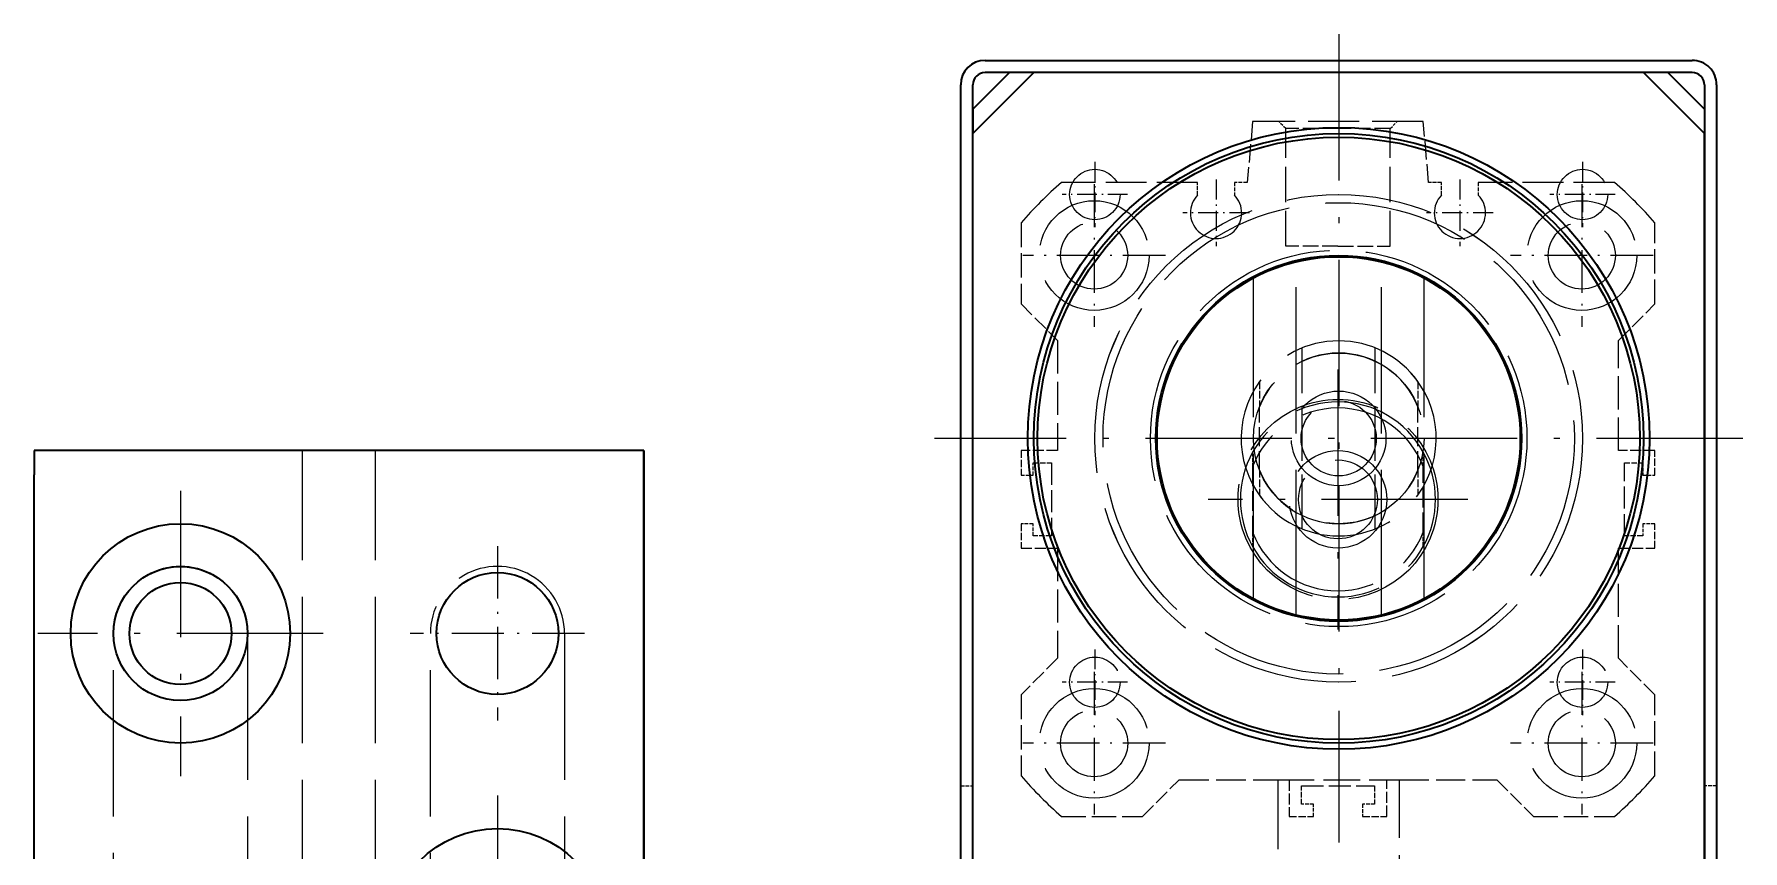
# Model space of a CAD drawing. Extents: x 0 to 18500, y -51 to 3802.
# Drawn here: x 1275.6 to 1415.8, y 1506.5 to 1573.5 of the extents above; entities that cross this region are included whole.
import ezdxf

# ---------------------------------------------------------------- set-up
doc = ezdxf.new("R2010")
doc.units = 0
doc.header["$MEASUREMENT"] = 0
for name, pattern in [('CENTER-HOKUTO', [23, 20, -1, 1, -1]), ('DASHDOT', [18.5, 12, -3, 0.5, -3]), ('DASHED', [15, 12, -3]), ('HIDDEN-HOKUTO', [3.8, 2.5, -1.3])]:
    doc.linetypes.add(name, pattern=pattern)
doc.layers.get('0').update_dxf_attribs({"linetype": 'CONTINUOUS'})
doc.layers.add('AM_7', color=2, linetype='CENTER-HOKUTO')
doc.layers.add('AM_HID', color=1, linetype='HIDDEN-HOKUTO')

msp = doc.modelspace()

# ---------------------------------------------------------------- linework, layer by layer
at = {"color": 7, "lineweight": 35}
for p, q in [((1353.62378, 1571.30321), (1411.62378, 1571.3037)), ((1411.62378, 1570.3037), (1353.62378, 1570.30321)), ((1407.62378, 1570.3037), (1357.62378, 1570.30327)), ((1351.62439, 1495.54882), (1351.62378, 1569.30321)), ((1352.62439, 1494.84105), (1352.62378, 1569.30321)), ((1412.62378, 1569.3037), (1412.62439, 1493.3037)), ((1413.62378, 1569.3037), (1413.62439, 1493.3037)), ((1352.62439, 1494.84105), (1352.62378, 1565.30321)), ((1412.62439, 1493.3037), (1412.62378, 1565.3037)), ((1325.62451, 1539.30358), (1275.62451, 1539.30321)), ((1325.62464, 1539.30358), (1325.625, 1490.72862)), ((1275.625, 1479.30321), (1275.62451, 1537.30321)), ((1325.625, 1490.73021), (1325.62451, 1537.30358))]:
    msp.add_line(p, q, dxfattribs=at)
at = {"color": 7, "lineweight": 35, "ltscale": 0.176778}
msp.add_line((1357.62378, 1570.30327), (1352.62378, 1565.30321), dxfattribs=at)
at = {"color": 7, "lineweight": 35, "ltscale": 0.106066}
for p, q in [((1352.6239, 1567.30321), (1355.6239, 1570.30321)), ((1409.6239, 1570.3037), (1412.6239, 1567.3037))]:
    msp.add_line(p, q, dxfattribs=at)
at = {"color": 7, "lineweight": 35, "ltscale": 0.049994}
msp.add_line((1357.62366, 1570.30321), (1355.6239, 1570.30321), dxfattribs=at)
at = {"color": 7, "lineweight": 35, "ltscale": 0.050003}
msp.add_line((1409.6239, 1570.3037), (1407.62378, 1570.3037), dxfattribs=at)
at = {"color": 7, "lineweight": 35, "ltscale": 0.176777}
msp.add_line((1407.62378, 1570.3037), (1412.62378, 1565.3037), dxfattribs=at)
at = {"color": 7, "lineweight": 35, "ltscale": 0.049997}
msp.add_line((1352.6239, 1567.30321), (1352.6239, 1565.30333), dxfattribs=at)
at = {"color": 7, "lineweight": 35, "ltscale": 0.05}
for p, q in [((1275.62451, 1539.30321), (1275.62451, 1537.30321)), ((1325.62464, 1537.30358), (1325.62451, 1539.30358))]:
    msp.add_line(p, q, dxfattribs=at)
at = {"color": 7, "lineweight": 35, "ltscale": 0.000382996}
msp.add_line((1282.12476, 1524.28789), (1282.12476, 1524.30321), dxfattribs=at)
at = {"color": 7, "lineweight": 35}
for centre, radius in [((1382.625, 1540.30345), 25.5), ((1382.625, 1540.30345), 25), ((1382.625, 1540.30345), 24.7), ((1382.625, 1540.30345), 15), ((1382.625, 1540.30345), 15), ((1382.62488, 1540.30345), 14.9), ((1287.62464, 1524.30333), 9), ((1287.62464, 1524.30333), 5.5), ((1313.62464, 1524.30351), 5), ((1287.62476, 1524.30333), 4.188), ((1313.62488, 1499.30351), 9)]:
    msp.add_circle(centre, radius, dxfattribs=at)
for centre, radius, start, end in [((1353.62378, 1569.30321), 2, 90.0004738, 180.0004731), ((1411.62378, 1569.3037), 2, 0.0004721, 90.0004738), ((1353.62378, 1569.30321), 1, 90.0004738, 180.0004731), ((1411.62378, 1569.3037), 1, 0.0004721, 90.0004738)]:
    msp.add_arc(centre, radius, start, end, dxfattribs=at)
at = {"layer": 'AM_7', "color": 2, "linetype": 'DASHDOT', "lineweight": 13}
for p, q in [((1382.625, 1573.45348), (1382.625, 1507.15349)), ((1382.56836, 1545.95897), (1382.56836, 1524.63903)), ((1415.77503, 1540.30345), (1349.47498, 1540.30345)), ((1287.62464, 1536.00328), (1287.62464, 1512.60326)), ((1393.22827, 1535.299), (1371.90833, 1535.299)), ((1299.32471, 1524.30333), (1275.92469, 1524.30333)), ((1313.62488, 1511.00353), (1313.62488, 1487.6035))]:
    msp.add_line(p, q, dxfattribs=at)
at = {"layer": 'AM_7', "color": 2, "linetype": 'DASHDOT', "lineweight": 13, "ltscale": 0.134355}
for p, q in [((1362.625, 1562.9904), (1362.625, 1557.6162)), ((1362.62525, 1522.9904), (1362.62525, 1517.6162))]:
    msp.add_line(p, q, dxfattribs=at)
at = {"layer": 'AM_7', "color": 2, "linetype": 'DASHDOT', "lineweight": 13, "ltscale": 0.134354}
for p, q in [((1402.625, 1562.99071), (1402.625, 1557.61656)), ((1365.31201, 1560.30333), (1359.93787, 1560.30333)), ((1405.31201, 1560.30364), (1399.93787, 1560.30364)), ((1402.62525, 1522.99071), (1402.62525, 1517.61656)), ((1365.31238, 1520.30333), (1359.93824, 1520.30333)), ((1405.31238, 1520.30364), (1399.93824, 1520.30364))]:
    msp.add_line(p, q, dxfattribs=at)
at = {"layer": 'AM_7', "color": 2, "linetype": 'DASHDOT', "lineweight": 13, "ltscale": 0.136499}
for p, q in [((1372.56812, 1561.52892), (1372.56812, 1556.06896)), ((1375.2981, 1558.79894), (1369.83814, 1558.79894)), ((1395.2981, 1558.79906), (1389.83814, 1558.79906))]:
    msp.add_line(p, q, dxfattribs=at)
at = {"layer": 'AM_7', "color": 2, "linetype": 'DASHDOT', "lineweight": 13, "ltscale": 0.136501}
msp.add_line((1392.56812, 1561.5291), (1392.56812, 1556.06908), dxfattribs=at)
at = {"layer": 'AM_7', "color": 2, "linetype": 'DASHDOT', "lineweight": 13, "ltscale": 0.2925}
for p, q in [((1362.56812, 1561.14885), (1362.56812, 1549.44884)), ((1362.56848, 1521.14885), (1362.56848, 1509.44884))]:
    msp.add_line(p, q, dxfattribs=at)
at = {"layer": 'AM_7', "color": 2, "linetype": 'DASHDOT', "lineweight": 13, "ltscale": 0.292499}
for p, q in [((1402.56812, 1561.14916), (1402.56812, 1549.44921)), ((1368.41809, 1555.29882), (1356.71814, 1555.29882)), ((1408.41809, 1555.29918), (1396.71814, 1555.29918)), ((1402.56848, 1521.14916), (1402.56848, 1509.44921)), ((1368.41846, 1515.29882), (1356.71851, 1515.29882)), ((1408.41846, 1515.29918), (1396.71851, 1515.29918))]:
    msp.add_line(p, q, dxfattribs=at)
at = {"layer": 'AM_7', "color": 2, "linetype": 'DASHDOT', "lineweight": 13, "ltscale": 0.357498}
for p, q in [((1313.62476, 1531.45348), (1313.62476, 1517.15355)), ((1320.77466, 1524.30351), (1306.47473, 1524.30351))]:
    msp.add_line(p, q, dxfattribs=at)
at = {"layer": 'AM_HID', "color": 1, "linetype": 'DASHED', "lineweight": 13, "ltscale": 0.049997}
msp.add_line((1412.6239, 1567.3037), (1412.6239, 1565.30382), dxfattribs=at)
at = {"layer": 'AM_HID', "color": 1, "linetype": 'DASHED', "lineweight": 13, "ltscale": 0.125478}
msp.add_line((1375.56812, 1566.29894), (1375.13062, 1561.29894), dxfattribs=at)
at = {"layer": 'AM_HID', "color": 1, "linetype": 'DASHED', "lineweight": 13, "ltscale": 0.35}
msp.add_line((1389.56812, 1566.29906), (1375.56812, 1566.29894), dxfattribs=at)
at = {"layer": 'AM_HID', "color": 1, "linetype": 'DASHED', "lineweight": 13, "ltscale": 0.020507}
msp.add_line((1378.28321, 1565.71898), (1377.70313, 1566.29894), dxfattribs=at)
at = {"layer": 'AM_HID', "color": 1, "linetype": 'DASHED', "lineweight": 13, "ltscale": 0.020505}
msp.add_line((1378.28308, 1565.71898), (1377.70313, 1566.29894), dxfattribs=at)
at = {"layer": 'AM_HID', "color": 1, "linetype": 'DASHED', "lineweight": 13, "ltscale": 0.107126}
for p, q in [((1382.56812, 1565.71898), (1378.28308, 1565.71898)), ((1382.56824, 1565.71898), (1378.28321, 1565.71898)), ((1386.85315, 1565.71904), (1382.56812, 1565.71898)), ((1386.85315, 1565.71904), (1382.56812, 1565.71898)), ((1382.56812, 1556.06902), (1386.85315, 1556.06908))]:
    msp.add_line(p, q, dxfattribs=at)
at = {"layer": 'AM_HID', "color": 1, "linetype": 'DASHED', "lineweight": 13, "ltscale": 0.241251}
for p, q in [((1378.28321, 1556.06896), (1378.28308, 1565.71898)), ((1378.28321, 1556.06896), (1378.28321, 1565.71898)), ((1386.85327, 1556.06902), (1386.85315, 1565.71904))]:
    msp.add_line(p, q, dxfattribs=at)
at = {"layer": 'AM_HID', "color": 1, "linetype": 'DASHED', "lineweight": 13, "ltscale": 0.020508}
msp.add_line((1386.85315, 1565.71904), (1387.43323, 1566.29906), dxfattribs=at)
at = {"layer": 'AM_HID', "color": 1, "linetype": 'DASHED', "lineweight": 13, "ltscale": 0.020506}
msp.add_line((1386.85315, 1565.71904), (1387.43311, 1566.29906), dxfattribs=at)
at = {"layer": 'AM_HID', "color": 1, "linetype": 'DASHED', "lineweight": 13, "ltscale": 0.241249}
msp.add_line((1386.85315, 1556.06908), (1386.85315, 1565.71904), dxfattribs=at)
at = {"layer": 'AM_HID', "color": 1, "linetype": 'DASHED', "lineweight": 13, "ltscale": 0.125477}
msp.add_line((1390.0055, 1561.29906), (1389.56812, 1566.29906), dxfattribs=at)
at = {"layer": 'AM_HID', "color": 1, "linetype": 'DASHED', "lineweight": 13, "ltscale": 0.279178}
for p, q in [((1371.05811, 1561.29894), (1359.89099, 1561.29882)), ((1405.24524, 1561.29918), (1394.07813, 1561.29906))]:
    msp.add_line(p, q, dxfattribs=at)
at = {"layer": 'AM_HID', "color": 1, "linetype": 'DASHED', "lineweight": 13, "ltscale": 0.026016}
msp.add_line((1371.05811, 1560.25829), (1371.05811, 1561.29894), dxfattribs=at)
at = {"layer": 'AM_HID', "color": 1, "linetype": 'DASHED', "lineweight": 13, "ltscale": 0.026312}
msp.add_line((1375.13062, 1561.29894), (1374.07813, 1561.29894), dxfattribs=at)
at = {"layer": 'AM_HID', "color": 1, "linetype": 'DASHED', "lineweight": 13, "ltscale": 0.026015}
msp.add_line((1374.07813, 1561.29894), (1374.07813, 1560.25835), dxfattribs=at)
at = {"layer": 'AM_HID', "color": 1, "linetype": 'DASHED', "lineweight": 13, "ltscale": 0.026315}
msp.add_line((1391.05811, 1561.29906), (1390.0055, 1561.29906), dxfattribs=at)
at = {"layer": 'AM_HID', "color": 1, "linetype": 'DASHED', "lineweight": 13, "ltscale": 0.026013}
for p, q in [((1391.05811, 1560.25853), (1391.05811, 1561.29906)), ((1394.07813, 1561.29906), (1394.07813, 1560.25853))]:
    msp.add_line(p, q, dxfattribs=at)
at = {"layer": 'AM_HID', "color": 1, "linetype": 'DASHED', "lineweight": 13, "ltscale": 0.166182}
for p, q in [((1356.56812, 1557.97588), (1356.56824, 1551.3286)), ((1408.56824, 1551.32903), (1408.56812, 1557.97631))]:
    msp.add_line(p, q, dxfattribs=at)
at = {"layer": 'AM_HID', "color": 1, "linetype": 'DASHED', "lineweight": 13, "ltscale": 0.107123}
msp.add_line((1382.56812, 1556.06902), (1378.28321, 1556.06896), dxfattribs=at)
at = {"layer": 'AM_HID', "color": 1, "linetype": 'DASHED', "lineweight": 13}
for p, q in [((1379.12513, 1525.71752), (1379.12488, 1554.88939)), ((1386.12513, 1525.71752), (1386.12488, 1554.88945)), ((1375.62513, 1527.03691), (1375.62488, 1553.56993)), ((1389.62513, 1527.03704), (1389.62488, 1553.57006)), ((1325.62464, 1539.30358), (1275.62464, 1539.30321)), ((1275.62513, 1479.30321), (1275.62464, 1539.30321)), ((1297.62513, 1485.30339), (1297.62464, 1539.30339)), ((1303.62513, 1485.30345), (1303.62464, 1539.30345)), ((1282.12513, 1479.30321), (1282.12476, 1524.28789)), ((1293.12476, 1524.30333), (1293.12513, 1479.30333)), ((1308.12513, 1479.30345), (1308.12476, 1524.30345)), ((1319.12476, 1524.30358), (1319.12513, 1479.30358))]:
    msp.add_line(p, q, dxfattribs=at)
at = {"layer": 'AM_HID', "color": 1, "linetype": 'DASHED', "lineweight": 13, "ltscale": 0.106066}
for p, q in [((1356.56824, 1551.3286), (1359.56824, 1548.3286)), ((1359.56848, 1522.26903), (1356.56848, 1519.26903)), ((1408.56848, 1519.2694), (1405.56848, 1522.2694))]:
    msp.add_line(p, q, dxfattribs=at)
at = {"layer": 'AM_HID', "color": 1, "linetype": 'DASHED', "lineweight": 13, "ltscale": 0.106067}
for p, q in [((1405.56824, 1548.32897), (1408.56824, 1551.32903)), ((1366.5387, 1509.29888), (1369.5387, 1512.29894))]:
    msp.add_line(p, q, dxfattribs=at)
at = {"layer": 'AM_HID', "color": 1, "linetype": 'DASHED', "lineweight": 13, "ltscale": 0.225745}
for p, q in [((1359.56824, 1548.3286), (1359.56824, 1539.29882)), ((1405.56824, 1539.29918), (1405.56824, 1548.32897)), ((1359.56836, 1531.29882), (1359.56848, 1522.26903)), ((1405.56848, 1522.2694), (1405.56836, 1531.29918))]:
    msp.add_line(p, q, dxfattribs=at)
at = {"layer": 'AM_HID', "color": 1, "linetype": 'DASHED', "lineweight": 13, "ltscale": 0.37081}
for p, q in [((1379.62513, 1532.88726), (1379.625, 1547.71965)), ((1385.62513, 1532.88732), (1385.625, 1547.71971))]:
    msp.add_line(p, q, dxfattribs=at)
at = {"layer": 'AM_HID', "color": 1, "linetype": 'DASHED', "lineweight": 13, "ltscale": 0.051642}
msp.add_line((1376.125, 1544.96715), (1376.125, 1542.90148), dxfattribs=at)
at = {"layer": 'AM_HID', "color": 1, "linetype": 'DASHED', "lineweight": 13, "ltscale": 0.05164}
msp.add_line((1389.125, 1544.96721), (1389.125, 1542.9016), dxfattribs=at)
at = {"layer": 'AM_HID', "color": 1, "linetype": 'DASHED', "lineweight": 13, "ltscale": 0.129904}
for p, q in [((1376.12513, 1537.70531), (1376.125, 1542.90148)), ((1389.12513, 1537.70543), (1389.125, 1542.9016))]:
    msp.add_line(p, q, dxfattribs=at)
at = {"layer": 'AM_HID', "color": 1, "linetype": 'DASHED', "lineweight": 13, "ltscale": 0.075}
for p, q in [((1359.56824, 1539.29882), (1356.56824, 1539.29882)), ((1408.56824, 1539.29918), (1405.56824, 1539.29918)), ((1356.56836, 1531.29882), (1359.56836, 1531.29882)), ((1405.56836, 1531.29918), (1408.56836, 1531.29918)), ((1378.56848, 1512.29894), (1378.56848, 1509.29894)), ((1386.56848, 1509.29906), (1386.56848, 1512.29906))]:
    msp.add_line(p, q, dxfattribs=at)
at = {"layer": 'AM_HID', "color": 1, "linetype": 'DASHED', "lineweight": 13, "ltscale": 0.05}
for p, q in [((1356.56824, 1539.29882), (1356.56836, 1537.29882)), ((1408.56836, 1537.29918), (1408.56824, 1539.29918)), ((1356.56836, 1533.29882), (1356.56836, 1531.29882)), ((1408.56836, 1531.29918), (1408.56836, 1533.29918)), ((1378.56848, 1509.29894), (1380.56848, 1509.299)), ((1384.56848, 1509.29906), (1386.56848, 1509.29906))]:
    msp.add_line(p, q, dxfattribs=at)
at = {"layer": 'AM_HID', "color": 1, "linetype": 'DASHED', "lineweight": 13, "ltscale": 0.02951}
for p, q in [((1375.56824, 1539.17198), (1375.56824, 1537.99156)), ((1389.56824, 1531.42607), (1389.56824, 1532.60649))]:
    msp.add_line(p, q, dxfattribs=at)
at = {"layer": 'AM_HID', "color": 1, "linetype": 'DASHED', "lineweight": 13, "ltscale": 0.029509}
for p, q in [((1389.56824, 1537.99169), (1389.56824, 1539.17205)), ((1375.56824, 1532.60637), (1375.56824, 1531.42601))]:
    msp.add_line(p, q, dxfattribs=at)
at = {"layer": 'AM_HID', "color": 1, "linetype": 'DASHED', "lineweight": 13, "ltscale": 0.025}
for p, q in [((1357.56836, 1537.29882), (1357.56824, 1538.29882)), ((1407.56824, 1538.29918), (1407.56836, 1537.29918)), ((1356.56836, 1537.29882), (1357.56836, 1537.29882)), ((1407.56836, 1537.29918), (1408.56836, 1537.29918)), ((1357.56836, 1533.29882), (1356.56836, 1533.29882)), ((1357.56836, 1532.29882), (1357.56836, 1533.29882)), ((1408.56836, 1533.29918), (1407.56836, 1533.29918)), ((1407.56836, 1533.29918), (1407.56836, 1532.29918)), ((1351.62427, 1511.80321), (1352.62427, 1511.80321)), ((1351.62439, 1511.80321), (1352.62439, 1511.80321)), ((1413.62427, 1511.8037), (1412.62427, 1511.8037)), ((1413.62439, 1511.8037), (1412.62439, 1511.8037)), ((1380.56848, 1510.299), (1379.56848, 1510.29894)), ((1380.56848, 1509.299), (1380.56848, 1510.299)), ((1385.56848, 1510.29906), (1384.56848, 1510.29906)), ((1384.56848, 1510.29906), (1384.56848, 1509.29906))]:
    msp.add_line(p, q, dxfattribs=at)
at = {"layer": 'AM_HID', "color": 1, "linetype": 'DASHED', "lineweight": 13, "ltscale": 0.0375}
for p, q in [((1357.56824, 1538.29882), (1359.06824, 1538.29882)), ((1406.06824, 1538.29918), (1407.56824, 1538.29918)), ((1359.06836, 1532.29882), (1357.56836, 1532.29882)), ((1407.56836, 1532.29918), (1406.06836, 1532.29918)), ((1379.56848, 1510.29894), (1379.56848, 1511.79894)), ((1385.56848, 1511.79906), (1385.56848, 1510.29906))]:
    msp.add_line(p, q, dxfattribs=at)
at = {"layer": 'AM_HID', "color": 1, "linetype": 'DASHED', "lineweight": 13, "ltscale": 0.15}
for p, q in [((1359.06824, 1538.29882), (1359.06836, 1532.29882)), ((1406.06836, 1532.29918), (1406.06824, 1538.29918)), ((1379.56848, 1511.79894), (1385.56848, 1511.79906))]:
    msp.add_line(p, q, dxfattribs=at)
at = {"layer": 'AM_HID', "color": 1, "linetype": 'DASHED', "lineweight": 13, "ltscale": 0.13463}
for p, q in [((1375.56824, 1537.99156), (1375.56824, 1532.60637)), ((1389.56824, 1532.60649), (1389.56824, 1537.99169))]:
    msp.add_line(p, q, dxfattribs=at)
at = {"layer": 'AM_HID', "color": 1, "linetype": 'DASHED', "lineweight": 13, "ltscale": 0.051639}
for p, q in [((1376.12513, 1537.70531), (1376.12513, 1535.63976)), ((1389.12513, 1537.70543), (1389.12513, 1535.63988))]:
    msp.add_line(p, q, dxfattribs=at)
at = {"layer": 'AM_HID', "color": 1, "linetype": 'DASHED', "lineweight": 13, "ltscale": 0.166183}
for p, q in [((1356.56848, 1519.26903), (1356.56848, 1512.62169)), ((1398.59827, 1509.29918), (1405.24561, 1509.29918))]:
    msp.add_line(p, q, dxfattribs=at)
at = {"layer": 'AM_HID', "color": 1, "linetype": 'DASHED', "lineweight": 13, "ltscale": 0.16618}
for p, q in [((1408.56848, 1512.62218), (1408.56848, 1519.2694)), ((1359.89148, 1509.29882), (1366.5387, 1509.29888))]:
    msp.add_line(p, q, dxfattribs=at)
at = {"layer": 'AM_HID', "color": 1, "linetype": 'DASHED', "lineweight": 13, "ltscale": 0.202161}
msp.add_line((1369.5387, 1512.29894), (1377.62513, 1512.29894), dxfattribs=at)
at = {"layer": 'AM_HID', "color": 1, "linetype": 'DASHED', "lineweight": 13, "ltscale": 0.25}
msp.add_line((1377.62525, 1512.30345), (1387.62525, 1512.30351), dxfattribs=at)
at = {"layer": 'AM_HID', "color": 1, "linetype": 'DASHED', "lineweight": 13, "ltscale": 0.475}
for p, q in [((1377.62525, 1512.30345), (1377.62537, 1493.30345)), ((1387.62537, 1493.30351), (1387.62525, 1512.30351))]:
    msp.add_line(p, q, dxfattribs=at)
at = {"layer": 'AM_HID', "color": 1, "linetype": 'DASHED', "lineweight": 13, "ltscale": 0.199323}
msp.add_line((1387.62537, 1512.29906), (1395.59827, 1512.29912), dxfattribs=at)
at = {"layer": 'AM_HID', "color": 1, "linetype": 'DASHED', "lineweight": 13, "ltscale": 0.106065}
msp.add_line((1395.59827, 1512.29912), (1398.59827, 1509.29918), dxfattribs=at)
at = {"layer": 'AM_HID', "color": 1, "linetype": 'DASHED', "lineweight": 13}
for centre, radius in [((1362.625, 1560.30333), 2.067), ((1402.625, 1560.30364), 2.067), ((1382.62403, 1540.30345), 20), ((1382.625, 1540.30345), 20), ((1362.56812, 1555.29882), 4.5), ((1382.625, 1540.30345), 19.33013), ((1402.56812, 1555.29918), 4.5), ((1362.56824, 1555.29882), 2.75), ((1402.56824, 1555.29918), 2.75), ((1382.625, 1540.30345), 15.44082), ((1382.62513, 1540.30345), 7), ((1382.56836, 1535.299), 8.2), ((1382.62513, 1540.30345), 3.88), ((1382.62513, 1540.30345), 3.08), ((1382.56824, 1535.29906), 4), ((1382.56824, 1535.29906), 3.235), ((1362.62525, 1520.30333), 2.067), ((1402.62525, 1520.30364), 2.067), ((1362.56848, 1515.29882), 4.5), ((1402.56848, 1515.29918), 4.5), ((1362.56848, 1515.29882), 2.75), ((1402.56848, 1515.29918), 2.75)]:
    msp.add_circle(centre, radius, dxfattribs=at)
for centre, radius, start, end in [((1382.56836, 1535.299), 34.5, 131.0952632, 138.9056801), ((1382.56836, 1535.299), 34.5, 41.0952607, 48.9056844), ((1372.56812, 1558.79894), 2.1, 135.9763759, 44.0245683), ((1392.56812, 1558.79906), 2.1, 135.9763759, 44.0245683), ((1382.625, 1540.30345), 8, 35.6595605, 144.3413905), ((1382.625, 1540.30345), 7, 21.7872618, 158.2136823), ((1382.62513, 1540.30345), 8, 144.3417184, 222.4852743), ((1382.62513, 1540.30345), 8, 324.3413343, 42.4852793), ((1382.56824, 1535.29906), 8, 28.9554976, 151.0454534), ((1382.56824, 1535.29906), 7.5, 21.0399418, 158.9610006), ((1382.56824, 1535.299), 8, 151.0454534, 208.9555028), ((1382.56824, 1535.299), 8, 331.0454484, 28.9554976), ((1382.625, 1540.30345), 7, 201.7872603, 338.2136841), ((1382.625, 1540.30345), 8, 215.6595657, 324.3413855), ((1382.56824, 1535.29906), 7.5, 201.0399419, 338.9610042), ((1382.56824, 1535.29906), 8, 208.9555028, 331.0454484), ((1287.62476, 1524.30333), 5.5, 0.0004721, 180.0004731), ((1313.62476, 1524.30351), 5.5, 0.0004721, 180.0004731), ((1382.56836, 1535.299), 34.5, 221.0952625, 228.9056794), ((1382.56836, 1535.299), 34.5, 311.0952616, 318.9056853)]:
    msp.add_arc(centre, radius, start, end, dxfattribs=at)

doc.saveas('drawing.dxf')
